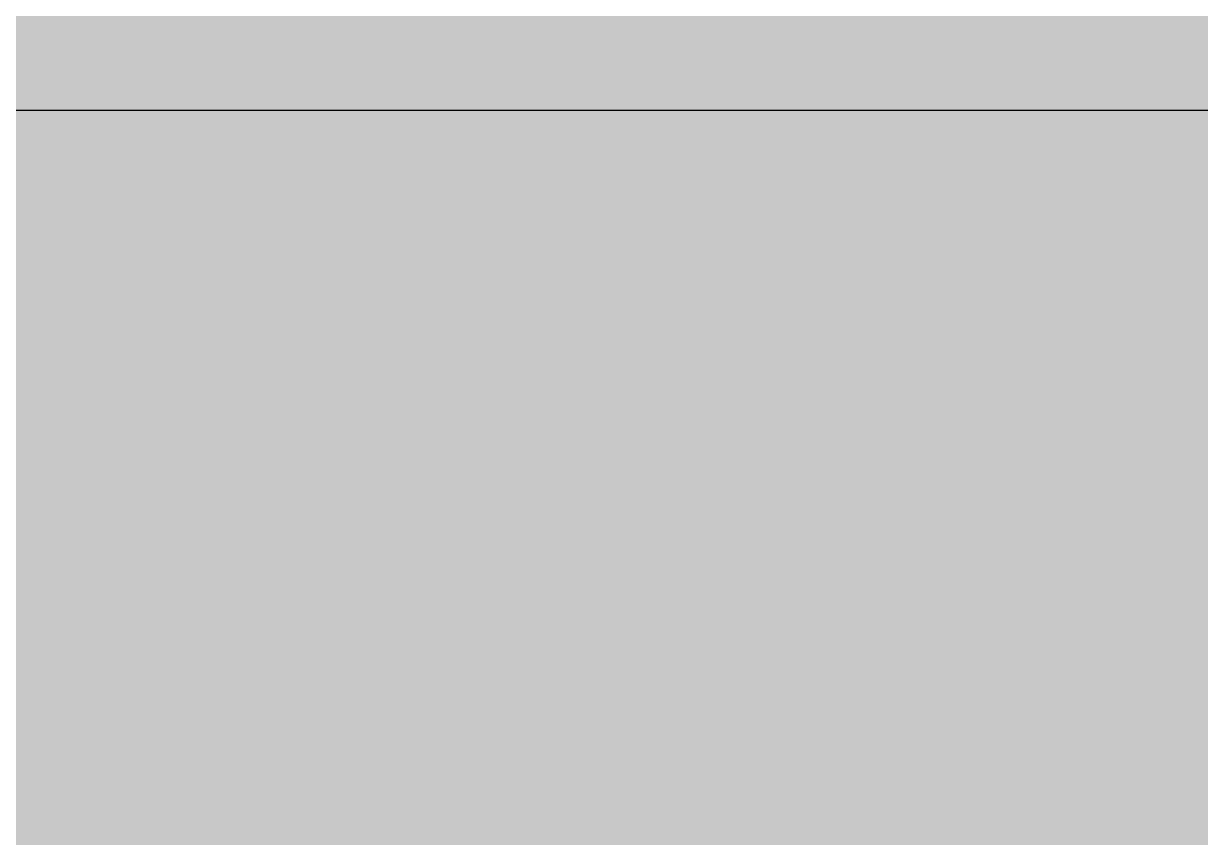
# Model space of a CAD drawing. Header units: centimetres. Extents: x 0 to 879, y -664 to 265.
# Drawn here: x 180.56 to 189.68, y -475.75 to -469.45 of the extents above; entities that cross this region are included whole.
import ezdxf

# ---------------------------------------------------------------- set-up
doc = ezdxf.new("R2010")
doc.units = ezdxf.units.CM
doc.layers.add('VEG-MACETA', color=25, linetype='Continuous', lineweight=25, true_color=0x745440)
doc.layers.add('VEG-RELLENO', color=253, linetype='Continuous', true_color=0x96c896)

# ---------------------------------------------------------------- blocks, each defined once
blk = doc.blocks.new('VEG_Helecho_ALZADO')
at = {"layer": 'VEG-RELLENO', "true_color": 0x8cabc7}
h = blk.add_hatch(color=253, dxfattribs=at)
h.dxf.hatch_style = 1
h.paths.add_polyline_path([(16.5, 27.03), (16.41, 26.76), (16.07, 26.46), (15.8, 26.4), (-15.8, 26.4), (-16.04, 26.44), (-16.14, 27.12), (-16.29, 27.55), (-16, 27.66), (-16, 27.8), (-15.09, 27.8), (-15.15, 27.95), (-14.97, 28), (-14.5, 28), (-14.57, 27.8), (-13.93, 27.8), (-13.96, 28), (-13.5, 28), (-13.58, 27.8), (-12.83, 27.8), (-12.83, 28), (-12.31, 28), (-12.37, 27.8), (-11.58, 27.8), (-11.58, 28), (-11.36, 28), (-11.44, 27.8), (-10.58, 27.8), (-10.55, 28), (-10.21, 28), (-10.31, 27.8), (-9.42, 27.8), (-9.38, 28), (-9.18, 28), (-9.3, 27.8), (-8.35, 27.8), (-8.28, 28), (-7.76, 28), (-7.86, 27.8), (-6.98, 27.8), (-6.95, 28), (-6.61, 28), (-6.75, 27.8), (-5.85, 27.8), (-5.84, 27.84), (-5.82, 27.8), (-4.59, 27.8), (-4.58, 28), (-4.26, 27.94), (-4.26, 27.8), (-1.93, 27.8), (-2.12, 27.86), (-2, 28), (-1.83, 28), (-1.69, 27.8), (-0.82, 27.8), (-0.91, 28), (1.88, 28), (1.83, 27.8), (5.3, 27.8), (5.35, 27.93), (5.64, 27.8), (6.48, 27.8), (6.59, 28), (6.95, 28), (6.9, 27.8), (7.77, 27.8), (7.89, 28), (8.08, 28), (8.04, 27.8), (8.88, 27.8), (8.98, 28), (9.51, 28), (9.43, 27.8), (10.38, 27.8), (10.49, 28), (10.92, 28), (10.82, 27.8), (11.85, 27.8), (11.98, 28), (12.27, 28), (12.15, 27.8), (13.2, 27.8), (13.31, 28), (13.73, 28), (13.58, 27.8), (14.63, 27.8), (14.74, 28), (15.37, 28), (15.19, 27.8), (16, 27.8), (16, 27.51), (16.2, 27.87), (16.24, 27.84), (16.47, 27.5)])
at = {"layer": 'VEG-RELLENO', "true_color": 0x98bad8}
h = blk.add_hatch(color=151, dxfattribs=at)
h.dxf.hatch_style = 1
h.paths.add_polyline_path([(16.23, 24.82), (16.12, 24.62), (16, 24.68), (16, 22.8), (16.16, 23.94), (16.31, 23.84), (16.37, 22.72), (16.37, 22.54), (16, 21.14), (16, 19.26), (16.12, 19.4), (16.1, 18.81), (16.22, 18.88), (15.76, 14.8), (15.4, 12.55), (14.97, 10.46), (14.44, 8.63), (14.12, 7.77), (13.39, 6.12), (12.61, 4.63), (11.2, 2.24), (10.67, 1.47), (10.21, 0.98), (8.96, 0), (-8.96, 0), (-10.43, 1.2), (-10.92, 1.81), (-12.22, 3.95), (-13, 5.36), (-13.76, 6.93), (-14.44, 8.63), (-14.72, 9.52), (-15.19, 11.48), (-15.59, 13.67), (-15.91, 15.94), (-16.32, 20.16), (-16.38, 21.91), (-16.34, 23.32), (-16.16, 23.87), (-16.02, 24.9), (-16.04, 26.44), (-15.8, 26.4), (15.8, 26.4), (16.07, 26.46), (16, 26.39), (16, 25.29), (16.18, 25.42)])
h.paths.add_polyline_path([(-12.16, 21.84), (-13.06, 16.61), (-13.16, 15.31), (-13.12, 14), (-12.88, 12.58), (-12.47, 11.01), (-11.96, 9.45), (-10.93, 6.88), (-10.56, 6.16), (-10.28, 5.9), (-10.03, 6.01), (-9.82, 6.41), (-9.67, 6.99), (-9.59, 7.68), (-9.6, 8.4), (-9.74, 9.19), (-10.74, 12.32), (-11.03, 13.46), (-11.2, 14.56), (-11.22, 15.65), (-11.02, 17.89), (-10.56, 21.28)], flags=0)
at = {"layer": 'VEG-MACETA'}
blk.add_lwpolyline([(16.07, 26.46), (15.8, 26.4), (-15.8, 26.4), (-16.04, 26.44)], dxfattribs=at)

msp = doc.modelspace()

# ---------------------------------------------------------------- block references
msp.add_blockref('VEG_Helecho_ALZADO', (185, -496.5228))

doc.saveas('drawing.dxf')
